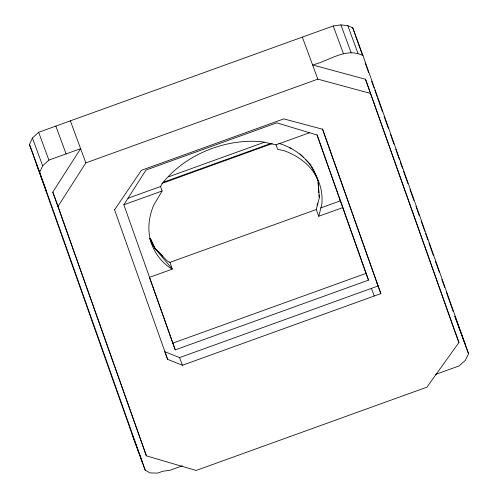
<?xml version="1.0" encoding="UTF-8"?>
<svg xmlns="http://www.w3.org/2000/svg" width="498" height="498" viewBox="0 0 498 498"><rect width="100%" height="100%" fill="white"/><g stroke="black" fill="none" stroke-linecap="round" stroke-linejoin="round"><path stroke-width="0.75" d="M317.021 205.276L317.6 203.06M340.134 200.271L342.823 207.573L318.757 216.263L316.274 209.534L319.343 197.743L318.073 180.631L311.431 166.133M318.757 216.263L321.82 204.466A89.329 64.578 -20.2 0 0 284.234 150.763L277.616 149.288L275.979 144.837L262.415 141.812A89.098 64.41 -20.2 0 0 162.28 183.519L160.499 186.52L127.992 198.254M182.417 465.786L169.98 470.28L162.827 471.245L157.685 473.1L149.985 472.919L145.192 470.118L134.946 442.305L29.469 144.451L32.414 138.014L38.651 132.294L333.243 25.964L340.9 24.9L347.766 25.616L352.733 27.82L362.98 55.633L468.531 353.705L465.431 360.284L459.032 365.955L435.613 374.403M145.192 470.118L39.715 172.264L42.66 165.828L48.897 160.107L80.614 148.659L52.794 192.135L146.381 455.851L196.112 470.473L426.898 387.176L458.938 342.524L365.507 79.269L312.582 64.933C328.643 61.198 346.203 46.843 362.98 55.633M160.499 186.52L162.136 190.971L153.739 205.12A89.335 64.584 -20.2 0 0 169.855 267.768L172.383 269.088L149.543 277.33M175.234 349.876L123.853 204.784L145.976 170.042L276.751 122.838L317.133 135.026L368.514 280.119L175.234 349.876L149.661 277.934M146.381 455.851L58.029 206.346L85.849 162.871L317.824 79.151L370.749 93.481M114.646 209.739L141.351 170.304L283.785 118.891L322.642 129.262L380.846 293.627L182.399 365.252L167.627 359.344L164.813 351.706L179.585 357.614L378.032 285.989L322.411 128.926M168.523 176.84L264.27 142.279M163.101 182.349L271.273 143.306M161.85 183.451L272.219 143.617M275.979 144.837L309.638 132.692M123.853 204.784L162.136 190.971M149.549 238.349A89.335 64.584 -20.2 0 0 154.99 248.558L167.378 261.039L169.905 262.365L316.274 209.534M320.65 207.952L340.346 200.85M172.756 343.153L366.036 273.396L342.68 207.442M278.818 143.387C296.926 148.628 312.52 162.304 318.073 180.631M289.637 147.682L290.981 148.392M300.014 153.888L303.786 157.685M305.94 159.858L310.248 164.197M162.852 256.121L154.778 247.985L150.601 238.934M150.558 238.884L154.99 248.558L172.383 269.088L169.905 262.365M465.064 343.913L454.817 316.099L458.036 325.194M347.766 25.616L358.012 53.429M458.285 325.891L468.531 353.705M453.958 329.022L458.938 342.524M340.9 24.9L351.146 52.713M333.243 25.964L343.489 53.778M302.336 37.12L317.824 79.151M376.725 282.291L380.846 293.627M365.825 272.817L368.514 280.119M371.433 288.373L374.247 296.011M310.789 164.738L311.001 165.317M319.343 197.743L318.963 194.936M179.585 357.614L182.399 365.252M70.367 120.846L85.849 162.871M55.844 126.087L66.091 153.901M38.651 132.294L48.897 160.107M52.794 192.135L58.029 206.346M32.414 138.014L42.66 165.828M29.469 144.451L39.715 172.264M36.447 164.166L46.7 191.979M132.088 434.244L142.335 462.057M352.733 27.82L362.575 55.62M365.171 62.941L368.539 72.453M371.645 81.23L373.979 87.816M374.757 90.014L377.086 96.6M377.602 98.062L382.526 111.963M384.083 116.351L388.49 128.789M390.563 134.647L393.93 144.159M395.742 149.276L399.371 159.522M400.149 161.719L402.477 168.299M403.517 171.231L407.918 183.669M409.991 189.52L413.882 200.495M415.955 206.346L419.322 215.858M421.134 220.981L424.763 231.228M425.541 233.419L427.869 240.005M428.909 242.931L433.31 255.374M435.383 261.226L439.273 272.201M441.863 279.515L444.714 287.564M446.525 292.687L453.261 311.711M365.507 79.269L453.697 328.307M316.989 134.896L340.651 201.74M114.428 209.434L167.627 359.344M318.023 182.287L318.353 186.75M318.465 188.238L318.801 192.701"/></g></svg>
